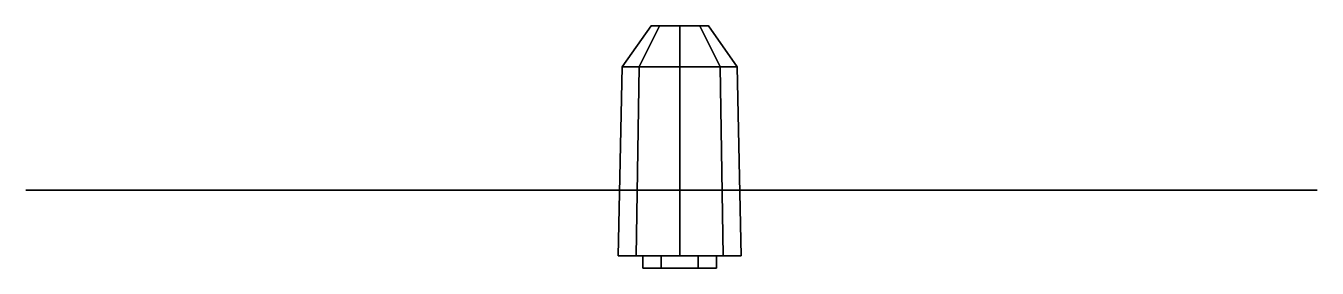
# Model space of a CAD drawing. Extents: x -1.6 to 1.56, y 6.83 to 7.42.
import ezdxf

# ---------------------------------------------------------------- set-up
doc = ezdxf.new("R2010")
doc.units = 0
doc.layers.add('PROPELLER', color=1, linetype='CONTINUOUS')

msp = doc.modelspace()

# ---------------------------------------------------------------- linework, layer by layer
at = {"layer": 'PROPELLER'}
for points in [[(-0.099, 7.32, -0.099), (-0.14, 7.32), (-0.07, 7.42), (-0.0495, 7.42, -0.0495)], [(-0.14, 7.32), (-0.099, 7.32, 0.099), (-0.0495, 7.42, 0.0495), (-0.07, 7.42)], [(0, 7.32, -0.14), (-0.099, 7.32, -0.099), (-0.0495, 7.42, -0.0495), (0, 7.42, -0.07)], [(-0.099, 7.32, 0.099), (0, 7.32, 0.14), (0, 7.42, 0.07), (-0.0495, 7.42, 0.0495)], [(-0.0495, 7.42, 0.0495), (0, 7.42, 0.07), (0.0495, 7.42, 0.0495), (-0.07, 7.42)], [(-0.07, 7.42), (0.0495, 7.42, 0.0495), (0.07, 7.42), (-0.0495, 7.42, -0.0495)], [(-0.0495, 7.42, -0.0495), (0.07, 7.42), (0.0495, 7.42, -0.0495), (0, 7.42, -0.07)], [(0.099, 7.32, -0.099), (0, 7.32, -0.14), (0, 7.42, -0.07), (0.0495, 7.42, -0.0495)], [(0, 7.32, 0.14), (0.099, 7.32, 0.099), (0.0495, 7.42, 0.0495), (0, 7.42, 0.07)], [(0.14, 7.32), (0.099, 7.32, -0.099), (0.0495, 7.42, -0.0495), (0.07, 7.42)], [(0.099, 7.32, 0.099), (0.14, 7.32), (0.07, 7.42), (0.0495, 7.42, 0.0495)], [(-0.1061, 6.86, -0.1061), (-0.15, 6.86), (-0.14, 7.32), (-0.099, 7.32, -0.099)], [(-0.15, 6.86), (-0.1061, 6.86, 0.1061), (-0.099, 7.32, 0.099), (-0.14, 7.32)], [(0, 6.86, -0.15), (-0.1061, 6.86, -0.1061), (-0.099, 7.32, -0.099), (0, 7.32, -0.14)], [(-0.1061, 6.86, 0.1061), (0, 6.86, 0.15), (0, 7.32, 0.14), (-0.099, 7.32, 0.099)], [(0.1061, 6.86, -0.1061), (0, 6.86, -0.15), (0, 7.32, -0.14), (0.099, 7.32, -0.099)], [(0, 6.86, 0.15), (0.1061, 6.86, 0.1061), (0.099, 7.32, 0.099), (0, 7.32, 0.14)], [(0.15, 6.86), (0.1061, 6.86, -0.1061), (0.099, 7.32, -0.099), (0.14, 7.32)], [(0.1061, 6.86, 0.1061), (0.15, 6.86), (0.14, 7.32), (0.099, 7.32, 0.099)], [(-1.4582, 7.02, -0.9343), (-1.5696, 7.02, -0.7214), (-1.5952, 7.02, -0.8171), (-1.5452, 7.02, -0.9037)], [(-1.5452, 7.02, -0.9037), (-1.5952, 7.02, -0.8171), (-1.5696, 7.02, -0.7214), (-1.4582, 7.02, -0.9343)], [(-1.3876, 7.02, -0.9166), (-1.2865, 7.02, -0.5118), (-1.5696, 7.02, -0.7214), (-1.4582, 7.02, -0.9343)], [(-1.4582, 7.02, -0.9343), (-1.5696, 7.02, -0.7214), (-1.2865, 7.02, -0.5118), (-1.3876, 7.02, -0.9166)], [(-1.3876, 7.02, -0.9166), (-1.2865, 7.02, -0.5118), (-1.0266, 7.02, -0.3618), (-0.9569, 7.02, -0.7026)], [(-0.9569, 7.02, -0.7026), (-1.0266, 7.02, -0.3618), (-1.2865, 7.02, -0.5118), (-1.3876, 7.02, -0.9166)], [(-0.9569, 7.02, -0.7026), (-1.0266, 7.02, -0.3618), (-0.7518, 7.02, -0.2378), (-0.6105, 7.02, -0.5026)], [(-0.6105, 7.02, -0.5026), (-0.7518, 7.02, -0.2378), (-1.0266, 7.02, -0.3618), (-0.9569, 7.02, -0.7026)], [(-0.6105, 7.02, -0.5026), (-0.7518, 7.02, -0.2378), (-0.5463, 7.02, -0.1538), (-0.43, 7.02, -0.3753)], [(-0.43, 7.02, -0.3753), (-0.5463, 7.02, -0.1538), (-0.7518, 7.02, -0.2378), (-0.6105, 7.02, -0.5026)], [(-0.2644, 7.02, -0.222), (-0.3208, 7.02, -0.1044), (-0.5463, 7.02, -0.1538), (-0.43, 7.02, -0.3753)], [(-0.43, 7.02, -0.3753), (-0.5463, 7.02, -0.1538), (-0.3208, 7.02, -0.1044), (-0.2644, 7.02, -0.222)], [(-0.0653, 7.02, -0.107), (-0.1203, 7.02, -0.0117), (-0.3208, 7.02, -0.1044), (-0.2644, 7.02, -0.222)], [(-0.2644, 7.02, -0.222), (-0.3208, 7.02, -0.1044), (-0.1203, 7.02, -0.0117), (-0.0653, 7.02, -0.107)], [(-0.13, 7.02, 0.78), (0.17, 7.02, 0.77), (0.14, 7.02, 0.55), (-0.11, 7.02, 0.56)], [(-0.11, 7.02, 0.56), (0.14, 7.02, 0.55), (0.17, 7.02, 0.77), (-0.13, 7.02, 0.78)], [(-0.13, 7.02, 0.78), (0.17, 7.02, 0.77), (0.2, 7.02, 1.07), (-0.13, 7.02, 1.18)], [(-0.13, 7.02, 1.18), (0.2, 7.02, 1.07), (0.17, 7.02, 0.77), (-0.13, 7.02, 0.78)], [(-0.1, 7.02, 1.66), (0.2, 7.02, 1.37), (0.2, 7.02, 1.07), (-0.13, 7.02, 1.18)], [(-0.13, 7.02, 1.18), (0.2, 7.02, 1.07), (0.2, 7.02, 1.37), (-0.1, 7.02, 1.66)], [(-0.06, 7.02, 0.34), (0.07, 7.02, 0.33), (0.14, 7.02, 0.55), (-0.11, 7.02, 0.56)], [(-0.11, 7.02, 0.56), (0.14, 7.02, 0.55), (0.07, 7.02, 0.33), (-0.06, 7.02, 0.34)], [(-0.1, 7.02, 1.66), (0.2, 7.02, 1.37), (0.16, 7.02, 1.72), (-0.08, 7.02, 1.73)], [(-0.08, 7.02, 1.73), (0.16, 7.02, 1.72), (0.2, 7.02, 1.37), (-0.1, 7.02, 1.66)], [(-0.01, 7.02, 1.79), (0.09, 7.02, 1.79), (0.16, 7.02, 1.72), (-0.08, 7.02, 1.73)], [(-0.08, 7.02, 1.73), (0.16, 7.02, 1.72), (0.09, 7.02, 1.79), (-0.01, 7.02, 1.79)], [(-0.06, 7.02, 0.11), (0.05, 7.02, 0.11), (0.07, 7.02, 0.33), (-0.06, 7.02, 0.34)], [(-0.06, 7.02, 0.34), (0.07, 7.02, 0.33), (0.05, 7.02, 0.11), (-0.06, 7.02, 0.11)], [(0.1253, 7.02, -0.003), (0.0703, 7.02, -0.0983), (0.2508, 7.02, -0.2256), (0.3244, 7.02, -0.118)], [(0.3244, 7.02, -0.118), (0.2508, 7.02, -0.2256), (0.0703, 7.02, -0.0983), (0.1253, 7.02, -0.003)], [(0.3244, 7.02, -0.118), (0.2508, 7.02, -0.2256), (0.4063, 7.02, -0.3962), (0.54, 7.02, -0.1847)], [(0.54, 7.02, -0.1847), (0.4063, 7.02, -0.3962), (0.2508, 7.02, -0.2256), (0.3244, 7.02, -0.118)], [(0.7405, 7.02, -0.2774), (0.5818, 7.02, -0.5322), (0.4063, 7.02, -0.3962), (0.54, 7.02, -0.1847)], [(0.54, 7.02, -0.1847), (0.4063, 7.02, -0.3962), (0.5818, 7.02, -0.5322), (0.7405, 7.02, -0.2774)], [(1.0869, 7.02, -0.4774), (0.8266, 7.02, -0.7082), (0.5818, 7.02, -0.5322), (0.7405, 7.02, -0.2774)], [(0.7405, 7.02, -0.2774), (0.5818, 7.02, -0.5322), (0.8266, 7.02, -0.7082), (1.0869, 7.02, -0.4774)], [(1.4876, 7.02, -0.7434), (1.0865, 7.02, -0.8582), (0.8266, 7.02, -0.7082), (1.0869, 7.02, -0.4774)], [(1.0869, 7.02, -0.4774), (0.8266, 7.02, -0.7082), (1.0865, 7.02, -0.8582), (1.4876, 7.02, -0.7434)], [(1.4876, 7.02, -0.7434), (1.0865, 7.02, -0.8582), (1.4096, 7.02, -0.9986), (1.5382, 7.02, -0.7957)], [(1.5382, 7.02, -0.7957), (1.4096, 7.02, -0.9986), (1.0865, 7.02, -0.8582), (1.4876, 7.02, -0.7434)], [(1.5382, 7.02, -0.7957), (1.4096, 7.02, -0.9986), (1.5052, 7.02, -0.9729), (1.5552, 7.02, -0.8863)], [(1.5552, 7.02, -0.8863), (1.5052, 7.02, -0.9729), (1.4096, 7.02, -0.9986), (1.5382, 7.02, -0.7957)], [(-0.045, 6.86, 0.0779), (-0.09, 6.86), (-0.09, 6.83), (-0.045, 6.83, 0.0779)], [(-0.09, 6.86), (-0.045, 6.86, -0.0779), (-0.045, 6.83, -0.0779), (-0.09, 6.83)], [(0.045, 6.86, 0.0779), (-0.045, 6.86, 0.0779), (-0.045, 6.83, 0.0779), (0.045, 6.83, 0.0779)], [(-0.045, 6.86, -0.0779), (0.045, 6.86, -0.0779), (0.045, 6.83, -0.0779), (-0.045, 6.83, -0.0779)], [(0.09, 6.86), (0.045, 6.86, 0.0779), (0.045, 6.83, 0.0779), (0.09, 6.83)], [(0.045, 6.86, -0.0779), (0.09, 6.86), (0.09, 6.83), (0.045, 6.83, -0.0779)]]:
    msp.add_3dface(points, dxfattribs=at)

doc.saveas('drawing.dxf')
